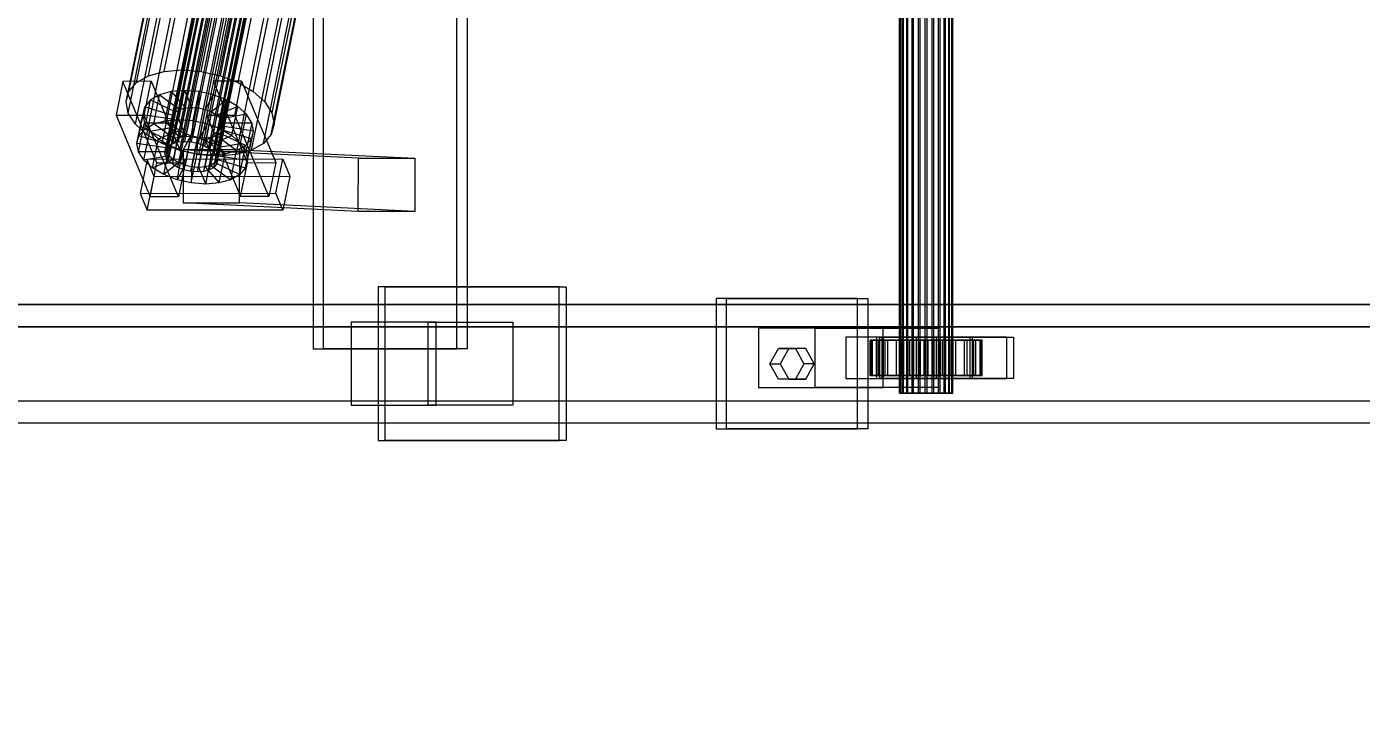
# Model space of a CAD drawing. Header units: millimetres. Extents: x -1970 to 34302, y -65268 to 6837.
# Drawn here: x 24107 to 24558.5, y -18547.5 to -18316.1 of the extents above; entities that cross this region are included whole.
import ezdxf

# ---------------------------------------------------------------- set-up
doc = ezdxf.new("R2010")
doc.units = ezdxf.units.MM
doc.layers.add('COTAS_O', color=1, linetype='Continuous', lineweight=0)
doc.layers.add('superior_C02', color=7, linetype='Continuous', lineweight=0)
doc.dimstyles.new('R19_100', dxfattribs={"dimtxt": 250, "dimasz": 150, "dimexe": 150, "dimexo": 80, "dimgap": 100, "dimtad": 1, "dimtih": 1, "dimtoh": 1, "dimdsep": 46, "dimcen": 0.09, "dimadec": 0, "dimazin": 0, "dimtfac": 1, "dimtdec": 4, "dimtofl": 0, "dimtmove": 0, "dimatfit": 3, "dimfxl": 1, "dimtolj": 1, "dimtzin": 0, "dimarcsym": 0})

# ---------------------------------------------------------------- blocks, each defined once
blk = doc.blocks.new('*D31')
at = {"layer": 'COTAS_O', "color": 0, "lineweight": -2, "transparency": 16777216}
for p, q in [((24548.19, -17510), (23778.19, -17510)), ((23928.19, -19330), (23928.19, -17660)), ((24548.19, -19480), (23778.19, -19480))]:
    blk.add_line(p, q, dxfattribs=at)
at = {"layer": 'COTAS_O', "color": 0, "transparency": 16777216}
for points in [[(23903.19, -17660), (23953.19, -17660), (23928.19, -17510)], [(23903.19, -19330), (23953.19, -19330), (23928.19, -19480)]]:
    blk.add_solid(points, dxfattribs=at)
at = {"layer": 'Defpoints', "color": 0, "transparency": 16777216}
for p in [(23928.19, -17510), (24628.19, -17510), (24628.19, -19480)]:
    blk.add_point(p, dxfattribs=at)

msp = doc.modelspace()

# ---------------------------------------------------------------- linework, layer by layer
at = {"layer": 'superior_C02'}
for p, q in [((24402.275, -18440), (24402.275, -17560)), ((24402.501, -18440), (24402.501, -17560)), ((24402.663, -18440), (24402.663, -17560)), ((24403.324, -18440), (24403.324, -17560)), ((24403.637, -18440), (24403.637, -17560)), ((24404.688, -18440), (24404.688, -17560)), ((24405.131, -18440), (24405.131, -17560)), ((24406.501, -18440), (24406.501, -17560)), ((24407.043, -18440), (24407.043, -17560)), ((24408.639, -18440), (24408.639, -17560)), ((24409.244, -18440), (24409.244, -17560)), ((24410.957, -18440), (24410.957, -17560)), ((24411.583, -18440), (24411.583, -17560)), ((24413.295, -18440), (24413.295, -17560)), ((24413.9, -18440), (24413.9, -17560)), ((24415.496, -18440), (24415.496, -17560)), ((24416.038, -18440), (24416.038, -17560)), ((24417.408, -18440), (24417.408, -17560)), ((24417.851, -18440), (24417.851, -17560)), ((24418.903, -18440), (24418.903, -17560)), ((24419.216, -18440), (24419.216, -17560)), ((24419.877, -17560), (24419.877, -18440)), ((24420.039, -18440), (24420.039, -17560)), ((24420.264, -18440), (24420.264, -17560)), ((24203.908, -17575), (24203.908, -18425)), ((24207.415, -18425), (24207.415, -17575)), ((24252.489, -18425), (24252.489, -17575)), ((24255.997, -17575), (24255.997, -18425)), ((24156.463, -18355.541), (24199.972, -18141.742)), ((24158.323, -18355.022), (24201.832, -18141.224)), ((24160.478, -18354.844), (24203.986, -18141.045)), ((24162.779, -18355.017), (24206.288, -18141.218)), ((24165.07, -18355.53), (24208.579, -18141.731)), ((24153.765, -18358.68), (24197.274, -18144.881)), ((24154.031, -18360.017), (24197.54, -18146.218)), ((24154.104, -18357.434), (24197.613, -18143.635)), ((24155.024, -18356.363), (24198.533, -18142.565)), ((24159.541, -18330.692), (24197.049, -18146.383)), ((24167.196, -18356.348), (24210.705, -18142.549)), ((24169.012, -18357.415), (24212.521, -18143.617)), ((24170.393, -18358.659), (24213.901, -18144.861)), ((24214.754, -18146.196), (24171.245, -18359.995)), ((24144.151, -18334.981), (24181.658, -18150.672)), ((24148.213, -18332.659), (24185.72, -18148.35)), ((24153.462, -18331.197), (24190.969, -18146.887)), ((24154.884, -18361.352), (24198.392, -18147.554)), ((24156.264, -18362.596), (24199.773, -18148.798)), ((24158.08, -18363.664), (24201.589, -18149.865)), ((24160.206, -18364.482), (24203.715, -18150.683)), ((24162.497, -18364.995), (24206.006, -18151.196)), ((24166.036, -18331.181), (24203.543, -18146.872)), ((24166.953, -18364.989), (24210.462, -18151.191)), ((24168.813, -18364.471), (24212.322, -18150.672)), ((24170.252, -18363.648), (24213.761, -18149.85)), ((24171.172, -18362.578), (24214.681, -18148.779)), ((24171.511, -18361.332), (24215.02, -18147.533)), ((24172.503, -18332.629), (24210.011, -18148.32)), ((24178.503, -18334.938), (24216.011, -18150.629)), ((24141.553, -18338.003), (24179.061, -18153.694)), ((24164.799, -18365.168), (24208.308, -18151.369)), ((24183.626, -18337.95), (24221.134, -18153.641)), ((24140.597, -18341.52), (24178.105, -18157.211)), ((24187.524, -18341.461), (24225.031, -18157.152)), ((24141.348, -18345.291), (24178.855, -18160.982)), ((24143.754, -18349.061), (24181.261, -18164.752)), ((24227.437, -18160.922), (24189.93, -18345.231)), ((24190.68, -18349.002), (24228.188, -18164.693)), ((24147.651, -18352.572), (24185.159, -18168.263)), ((24189.724, -18352.519), (24227.232, -18168.21)), ((24152.774, -18355.584), (24190.282, -18171.275)), ((24158.774, -18357.893), (24196.282, -18173.584)), ((24183.065, -18357.863), (24220.573, -18173.554)), ((24187.127, -18355.541), (24224.634, -18171.232)), ((24165.242, -18359.341), (24202.749, -18175.032)), ((24171.736, -18359.83), (24209.244, -18175.521)), ((24177.816, -18359.326), (24215.323, -18175.016)), ((24148.213, -18332.659), (24153.462, -18331.197)), ((24153.462, -18331.197), (24159.541, -18330.692)), ((24159.541, -18330.692), (24166.036, -18331.181)), ((24166.036, -18331.181), (24172.503, -18332.629)), ((24139.534, -18334.551), (24137.2, -18346.02)), ((24149.097, -18334.539), (24139.534, -18334.551)), ((24151.057, -18362.083), (24139.534, -18334.551)), ((24141.553, -18338.003), (24144.151, -18334.981)), ((24144.151, -18334.981), (24148.213, -18332.659)), ((24146.764, -18346.008), (24149.097, -18334.539)), ((24149.097, -18334.539), (24160.621, -18362.071)), ((24170.137, -18334.513), (24167.803, -18345.981)), ((24179.7, -18334.501), (24170.137, -18334.513)), ((24181.66, -18362.045), (24170.137, -18334.513)), ((24172.503, -18332.629), (24178.503, -18334.938)), ((24177.366, -18345.969), (24179.7, -18334.501)), ((24178.503, -18334.938), (24183.626, -18337.95)), ((24179.7, -18334.501), (24191.223, -18362.033)), ((24140.597, -18341.52), (24141.553, -18338.003)), ((24146.898, -18350.678), (24148.898, -18340.848)), ((24148.898, -18340.848), (24146.955, -18343.108)), ((24151.937, -18339.111), (24148.898, -18340.848)), ((24148.898, -18340.848), (24157.358, -18344.895)), ((24149.936, -18348.941), (24151.937, -18339.111)), ((24155.863, -18338.017), (24151.937, -18339.111)), ((24151.937, -18339.111), (24158.797, -18344.073)), ((24153.863, -18347.847), (24155.863, -18338.017)), ((24160.411, -18337.64), (24155.863, -18338.017)), ((24155.863, -18338.017), (24160.657, -18343.554)), ((24158.41, -18347.47), (24160.411, -18337.64)), ((24165.269, -18338.005), (24160.411, -18337.64)), ((24160.411, -18337.64), (24162.811, -18343.376)), ((24163.269, -18347.835), (24165.269, -18338.005)), ((24165.269, -18338.005), (24165.113, -18343.549)), ((24170.107, -18339.088), (24165.269, -18338.005)), ((24170.107, -18339.088), (24167.404, -18344.062)), ((24168.107, -18348.918), (24170.107, -18339.088)), ((24174.595, -18340.816), (24169.53, -18344.88)), ((24174.595, -18340.816), (24170.107, -18339.088)), ((24172.595, -18350.645), (24174.595, -18340.816)), ((24178.427, -18343.069), (24174.595, -18340.816)), ((24183.626, -18337.95), (24187.524, -18341.461)), ((24141.348, -18345.291), (24140.597, -18341.52)), ((24143.754, -18349.061), (24141.348, -18345.291)), ((24144.955, -18352.938), (24146.955, -18343.108)), ((24146.955, -18343.108), (24146.24, -18345.739)), ((24146.955, -18343.108), (24156.438, -18345.966)), ((24157.358, -18344.895), (24155.358, -18354.725)), ((24156.438, -18345.966), (24157.358, -18344.895)), ((24158.797, -18344.073), (24156.797, -18353.902)), ((24157.358, -18344.895), (24158.797, -18344.073)), ((24160.657, -18343.554), (24158.657, -18353.384)), ((24158.797, -18344.073), (24160.657, -18343.554)), ((24160.657, -18343.554), (24162.811, -18343.376)), ((24162.811, -18343.376), (24160.811, -18353.205)), ((24162.811, -18343.376), (24165.113, -18343.549)), ((24165.113, -18343.549), (24163.112, -18353.378)), ((24165.113, -18343.549), (24167.404, -18344.062)), ((24167.404, -18344.062), (24165.404, -18353.892)), ((24167.404, -18344.062), (24169.53, -18344.88)), ((24169.53, -18344.88), (24167.53, -18354.71)), ((24169.53, -18344.88), (24171.346, -18345.947)), ((24178.427, -18343.069), (24171.346, -18345.947)), ((24176.427, -18352.899), (24178.427, -18343.069)), ((24181.343, -18345.695), (24178.427, -18343.069)), ((24187.524, -18341.461), (24189.93, -18345.231)), ((24189.93, -18345.231), (24190.68, -18349.002)), ((24137.2, -18346.02), (24146.764, -18346.008)), ((24137.2, -18346.02), (24148.723, -18373.551)), ((24147.651, -18352.572), (24143.754, -18349.061)), ((24144.24, -18355.569), (24146.24, -18345.739)), ((24144.801, -18358.39), (24146.802, -18348.56)), ((24146.24, -18345.739), (24156.099, -18347.212)), ((24146.24, -18345.739), (24146.802, -18348.56)), ((24158.287, -18373.539), (24146.764, -18346.008)), ((24146.802, -18348.56), (24156.365, -18348.548)), ((24146.802, -18348.56), (24148.601, -18351.38)), ((24146.898, -18350.678), (24149.936, -18348.941)), ((24148.601, -18351.38), (24157.217, -18349.884)), ((24149.936, -18348.941), (24153.863, -18347.847)), ((24156.797, -18353.902), (24149.936, -18348.941)), ((24153.863, -18347.847), (24158.41, -18347.47)), ((24158.657, -18353.384), (24153.863, -18347.847)), ((24156.099, -18347.212), (24154.099, -18357.042)), ((24156.365, -18348.548), (24154.364, -18358.378)), ((24156.438, -18345.966), (24154.437, -18355.796)), ((24157.217, -18349.884), (24155.217, -18359.714)), ((24156.099, -18347.212), (24156.438, -18345.966)), ((24156.365, -18348.548), (24156.099, -18347.212)), ((24157.217, -18349.884), (24156.365, -18348.548)), ((24158.598, -18351.128), (24157.217, -18349.884)), ((24160.811, -18353.205), (24158.41, -18347.47)), ((24158.41, -18347.47), (24163.269, -18347.835)), ((24163.112, -18353.378), (24163.269, -18347.835)), ((24163.269, -18347.835), (24168.107, -18348.918)), ((24165.404, -18353.892), (24168.107, -18348.918)), ((24167.803, -18345.981), (24177.366, -18345.969)), ((24167.803, -18345.981), (24179.326, -18373.513)), ((24168.107, -18348.918), (24172.595, -18350.645)), ((24171.346, -18345.947), (24169.345, -18355.777)), ((24172.726, -18347.191), (24170.726, -18357.021)), ((24171.346, -18345.947), (24172.726, -18347.191)), ((24171.579, -18358.357), (24173.579, -18348.527)), ((24173.845, -18349.863), (24171.844, -18359.693)), ((24181.343, -18345.695), (24172.726, -18347.191)), ((24172.726, -18347.191), (24173.579, -18348.527)), ((24173.845, -18349.863), (24173.506, -18351.109)), ((24173.579, -18348.527), (24183.142, -18348.515)), ((24173.579, -18348.527), (24173.845, -18349.863)), ((24183.704, -18351.336), (24173.845, -18349.863)), ((24188.89, -18373.501), (24177.366, -18345.969)), ((24179.342, -18355.525), (24181.343, -18345.695)), ((24183.142, -18348.515), (24181.142, -18358.345)), ((24183.142, -18348.515), (24181.343, -18345.695)), ((24183.704, -18351.336), (24183.142, -18348.515)), ((24190.68, -18349.002), (24189.724, -18352.519)), ((24144.24, -18355.569), (24144.955, -18352.938)), ((24144.955, -18352.938), (24146.898, -18350.678)), ((24154.437, -18355.796), (24144.955, -18352.938)), ((24146.601, -18361.21), (24148.601, -18351.38)), ((24155.358, -18354.725), (24146.898, -18350.678)), ((24152.774, -18355.584), (24147.651, -18352.572)), ((24148.601, -18351.38), (24151.517, -18354.006)), ((24149.516, -18363.836), (24151.517, -18354.006)), ((24151.517, -18354.006), (24158.598, -18351.128)), ((24151.517, -18354.006), (24155.349, -18356.26)), ((24155.349, -18356.26), (24160.414, -18352.196)), ((24156.797, -18353.902), (24155.358, -18354.725)), ((24158.598, -18351.128), (24156.598, -18360.958)), ((24158.657, -18353.384), (24156.797, -18353.902)), ((24160.414, -18352.196), (24158.413, -18362.025)), ((24160.414, -18352.196), (24158.598, -18351.128)), ((24160.811, -18353.205), (24158.657, -18353.384)), ((24159.837, -18357.987), (24162.54, -18353.014)), ((24162.54, -18353.014), (24160.414, -18352.196)), ((24162.54, -18353.014), (24160.539, -18362.843)), ((24163.112, -18353.378), (24160.811, -18353.205)), ((24164.831, -18353.527), (24162.54, -18353.014)), ((24164.831, -18353.527), (24162.831, -18363.357)), ((24165.404, -18353.892), (24163.112, -18353.378)), ((24164.675, -18359.07), (24164.831, -18353.527)), ((24167.132, -18353.7), (24164.831, -18353.527)), ((24167.132, -18353.7), (24165.132, -18363.53)), ((24167.53, -18354.71), (24165.404, -18353.892)), ((24169.287, -18353.521), (24167.132, -18353.7)), ((24169.533, -18359.436), (24167.132, -18353.7)), ((24169.287, -18353.521), (24167.286, -18363.351)), ((24167.53, -18354.71), (24172.595, -18350.645)), ((24171.147, -18353.003), (24169.146, -18362.833)), ((24171.147, -18353.003), (24169.287, -18353.521)), ((24174.081, -18359.058), (24169.287, -18353.521)), ((24169.345, -18355.777), (24176.427, -18352.899)), ((24172.586, -18352.18), (24170.585, -18362.01)), ((24172.586, -18352.18), (24171.147, -18353.003)), ((24178.007, -18357.964), (24171.147, -18353.003)), ((24173.506, -18351.109), (24171.506, -18360.939)), ((24173.506, -18351.109), (24172.586, -18352.18)), ((24181.046, -18356.228), (24172.586, -18352.18)), ((24172.595, -18350.645), (24176.427, -18352.899)), ((24182.989, -18353.967), (24173.506, -18351.109)), ((24176.427, -18352.899), (24179.342, -18355.525)), ((24180.988, -18363.797), (24182.989, -18353.967)), ((24181.046, -18356.228), (24182.989, -18353.967)), ((24181.703, -18361.166), (24183.704, -18351.336)), ((24182.989, -18353.967), (24183.704, -18351.336)), ((24189.724, -18352.519), (24187.127, -18355.541)), ((24154.099, -18357.042), (24144.24, -18355.569)), ((24144.801, -18358.39), (24144.24, -18355.569)), ((24154.364, -18358.378), (24144.801, -18358.39)), ((24146.601, -18361.21), (24144.801, -18358.39)), ((24158.774, -18357.893), (24152.774, -18355.584)), ((24153.348, -18366.09), (24155.349, -18356.26)), ((24153.765, -18358.68), (24154.104, -18357.434)), ((24154.031, -18360.017), (24153.765, -18358.68)), ((24154.437, -18355.796), (24154.099, -18357.042)), ((24154.099, -18357.042), (24154.364, -18358.378)), ((24154.104, -18357.434), (24155.024, -18356.363)), ((24154.364, -18358.378), (24155.217, -18359.714)), ((24155.358, -18354.725), (24154.437, -18355.796)), ((24155.024, -18356.363), (24156.463, -18355.541)), ((24155.349, -18356.26), (24159.837, -18357.987)), ((24156.463, -18355.541), (24158.323, -18355.022)), ((24157.836, -18367.817), (24159.837, -18357.987)), ((24158.323, -18355.022), (24160.478, -18354.844)), ((24165.242, -18359.341), (24158.774, -18357.893)), ((24159.837, -18357.987), (24164.675, -18359.07)), ((24159.967, -18357.646), (24159.893, -18375.644)), ((24179.094, -18357.646), (24159.967, -18357.646)), ((24219.188, -18360.514), (24159.967, -18357.646)), ((24160.478, -18354.844), (24162.779, -18355.017)), ((24162.779, -18355.017), (24165.07, -18355.53)), ((24165.07, -18355.53), (24167.196, -18356.348)), ((24167.196, -18356.348), (24169.012, -18357.415)), ((24169.345, -18355.777), (24167.53, -18354.71)), ((24169.012, -18357.415), (24170.393, -18358.659)), ((24170.726, -18357.021), (24169.345, -18355.777)), ((24170.393, -18358.659), (24171.245, -18359.995)), ((24170.726, -18357.021), (24179.342, -18355.525)), ((24171.579, -18358.357), (24170.726, -18357.021)), ((24181.142, -18358.345), (24171.579, -18358.357)), ((24171.844, -18359.693), (24171.579, -18358.357)), ((24174.081, -18359.058), (24178.007, -18357.964)), ((24176.007, -18367.794), (24178.007, -18357.964)), ((24183.065, -18357.863), (24177.816, -18359.326)), ((24178.007, -18357.964), (24181.046, -18356.228)), ((24179.019, -18375.644), (24179.094, -18357.646)), ((24179.045, -18366.057), (24181.046, -18356.228)), ((24179.094, -18357.646), (24238.314, -18360.514)), ((24179.342, -18355.525), (24181.142, -18358.345)), ((24181.142, -18358.345), (24181.703, -18361.166)), ((24187.127, -18355.541), (24183.065, -18357.863)), ((24147.708, -18360.939), (24145.374, -18372.408)), ((24155.217, -18359.714), (24146.601, -18361.21)), ((24149.516, -18363.836), (24146.601, -18361.21)), ((24193.612, -18360.882), (24147.708, -18360.939)), ((24150.109, -18366.675), (24147.708, -18360.939)), ((24148.723, -18373.551), (24151.057, -18362.083)), ((24156.598, -18360.958), (24149.516, -18363.836)), ((24151.057, -18362.083), (24160.621, -18362.071)), ((24158.413, -18362.025), (24153.348, -18366.09)), ((24154.884, -18361.352), (24154.031, -18360.017)), ((24156.264, -18362.596), (24154.884, -18361.352)), ((24155.217, -18359.714), (24156.598, -18360.958)), ((24158.08, -18363.664), (24156.264, -18362.596)), ((24156.598, -18360.958), (24158.413, -18362.025)), ((24160.539, -18362.843), (24157.836, -18367.817)), ((24160.621, -18362.071), (24158.287, -18373.539)), ((24158.413, -18362.025), (24160.539, -18362.843)), ((24160.539, -18362.843), (24162.831, -18363.357)), ((24162.674, -18368.9), (24164.675, -18359.07)), ((24162.831, -18363.357), (24162.674, -18368.9)), ((24162.831, -18363.357), (24165.132, -18363.53)), ((24164.675, -18359.07), (24169.533, -18359.436)), ((24165.132, -18363.53), (24167.286, -18363.351)), ((24171.736, -18359.83), (24165.242, -18359.341)), ((24167.286, -18363.351), (24169.146, -18362.833)), ((24167.286, -18363.351), (24172.08, -18368.888)), ((24167.533, -18369.265), (24169.533, -18359.436)), ((24169.146, -18362.833), (24170.585, -18362.01)), ((24169.146, -18362.833), (24176.007, -18367.794)), ((24169.533, -18359.436), (24174.081, -18359.058)), ((24171.172, -18362.578), (24170.252, -18363.648)), ((24170.585, -18362.01), (24171.506, -18360.939)), ((24170.585, -18362.01), (24179.045, -18366.057)), ((24171.511, -18361.332), (24171.172, -18362.578)), ((24171.245, -18359.995), (24171.511, -18361.332)), ((24171.506, -18360.939), (24171.844, -18359.693)), ((24171.506, -18360.939), (24180.988, -18363.797)), ((24177.816, -18359.326), (24171.736, -18359.83)), ((24171.844, -18359.693), (24181.703, -18361.166)), ((24172.08, -18368.888), (24174.081, -18359.058)), ((24179.326, -18373.513), (24181.66, -18362.045)), ((24181.703, -18361.166), (24180.988, -18363.797)), ((24181.66, -18362.045), (24191.223, -18362.033)), ((24191.223, -18362.033), (24188.89, -18373.501)), ((24191.278, -18372.35), (24193.612, -18360.882)), ((24193.612, -18360.882), (24196.013, -18366.618)), ((24219.113, -18378.512), (24219.188, -18360.514)), ((24219.188, -18360.514), (24238.314, -18360.514)), ((24238.314, -18360.514), (24238.24, -18378.512)), ((24147.775, -18378.143), (24150.109, -18366.675)), ((24153.348, -18366.09), (24149.516, -18363.836)), ((24150.109, -18366.675), (24196.013, -18366.618)), ((24157.836, -18367.817), (24153.348, -18366.09)), ((24162.674, -18368.9), (24157.836, -18367.817)), ((24160.206, -18364.482), (24158.08, -18363.664)), ((24162.497, -18364.995), (24160.206, -18364.482)), ((24164.799, -18365.168), (24162.497, -18364.995)), ((24166.953, -18364.989), (24164.799, -18365.168)), ((24165.132, -18363.53), (24167.533, -18369.265)), ((24168.813, -18364.471), (24166.953, -18364.989)), ((24170.252, -18363.648), (24168.813, -18364.471)), ((24176.007, -18367.794), (24172.08, -18368.888)), ((24179.045, -18366.057), (24176.007, -18367.794)), ((24180.988, -18363.797), (24179.045, -18366.057)), ((24196.013, -18366.618), (24193.679, -18378.086)), ((24145.374, -18372.408), (24191.278, -18372.35)), ((24145.374, -18372.408), (24147.775, -18378.143)), ((24167.533, -18369.265), (24162.674, -18368.9)), ((24172.08, -18368.888), (24167.533, -18369.265)), ((24193.679, -18378.086), (24191.278, -18372.35)), ((24158.287, -18373.539), (24148.723, -18373.551)), ((24159.893, -18375.644), (24179.019, -18375.644)), ((24219.113, -18378.512), (24159.893, -18375.644)), ((24238.24, -18378.512), (24179.019, -18375.644)), ((24188.89, -18373.501), (24179.326, -18373.513)), ((24193.679, -18378.086), (24147.775, -18378.143)), ((24238.24, -18378.512), (24219.113, -18378.512)), ((24287.143, -18404), (24225.937, -18404)), ((24225.937, -18404), (24225.937, -18456)), ((24228.275, -18404), (24225.937, -18404)), ((24228.275, -18456), (24228.275, -18404)), ((24228.275, -18404), (24289.481, -18404)), ((24287.143, -18456), (24287.143, -18404)), ((24287.143, -18404), (24289.481, -18404)), ((24289.481, -18404), (24289.481, -18456)), ((24388.065, -18408), (24340.248, -18408)), ((24340.248, -18408), (24340.248, -18452)), ((24343.755, -18408), (24340.248, -18408)), ((24343.755, -18452), (24343.755, -18408)), ((24343.755, -18408), (24391.572, -18408)), ((24388.065, -18452), (24388.065, -18408)), ((24388.065, -18408), (24391.572, -18408)), ((24391.572, -18408), (24391.572, -18452)), ((24697.916, -18410), (23550.312, -18410)), ((23562.002, -18410), (24709.607, -18410)), ((24751.985, -18410), (23604.381, -18410)), ((23618.994, -18410), (24766.599, -18410)), ((24697.188, -18417.5), (23605.114, -18417.5)), ((23618.261, -18417.5), (24710.335, -18417.5)), ((24245.466, -18416), (24216.776, -18416)), ((24216.776, -18416), (24216.776, -18444)), ((24242.779, -18416), (24216.776, -18416)), ((24242.779, -18444), (24242.779, -18416)), ((24242.779, -18416), (24271.469, -18416)), ((24245.466, -18444), (24245.466, -18416)), ((24245.466, -18416), (24271.469, -18416)), ((24271.469, -18416), (24271.469, -18444)), ((24373.72, -18418), (24354.593, -18418)), ((24354.593, -18418), (24354.593, -18438)), ((24396.738, -18418), (24354.593, -18418)), ((24373.72, -18438), (24373.72, -18418)), ((24373.72, -18418), (24415.864, -18418)), ((24395.569, -18421), (24384.093, -18421)), ((24384.093, -18421), (24384.093, -18435)), ((24396.368, -18421), (24384.093, -18421)), ((24392.757, -18422), (24392.281, -18422)), ((24392.281, -18422), (24402.275, -18422)), ((24392.281, -18434), (24392.281, -18422)), ((24392.281, -18422), (24393.099, -18422)), ((24394.495, -18422), (24392.757, -18422)), ((24392.757, -18422), (24402.501, -18422)), ((24392.757, -18434), (24392.757, -18422)), ((24393.099, -18422), (24402.663, -18422)), ((24393.099, -18434), (24393.099, -18422)), ((24393.099, -18422), (24395.156, -18422)), ((24397.375, -18422), (24394.495, -18422)), ((24394.495, -18422), (24403.324, -18422)), ((24394.495, -18434), (24394.495, -18422)), ((24438.526, -18421), (24394.535, -18421)), ((24394.535, -18421), (24394.535, -18435)), ((24396.873, -18421), (24394.535, -18421)), ((24395.156, -18422), (24403.637, -18422)), ((24395.156, -18434), (24395.156, -18422)), ((24395.156, -18422), (24398.31, -18422)), ((24395.569, -18435), (24395.569, -18421)), ((24395.569, -18421), (24407.844, -18421)), ((24396.368, -18435), (24396.368, -18421)), ((24396.368, -18421), (24407.844, -18421)), ((24396.738, -18438), (24396.738, -18418)), ((24396.738, -18418), (24415.864, -18418)), ((24396.873, -18435), (24396.873, -18421)), ((24396.873, -18421), (24440.864, -18421)), ((24401.203, -18422), (24397.375, -18422)), ((24397.375, -18422), (24404.688, -18422)), ((24397.375, -18434), (24397.375, -18422)), ((24398.31, -18422), (24405.131, -18422)), ((24398.31, -18434), (24398.31, -18422)), ((24398.31, -18422), (24402.348, -18422)), ((24405.717, -18422), (24401.203, -18422)), ((24401.203, -18422), (24406.501, -18422)), ((24401.203, -18434), (24401.203, -18422)), ((24402.275, -18422), (24402.501, -18422)), ((24402.275, -18422), (24402.275, -18434)), ((24402.663, -18422), (24402.275, -18422)), ((24402.348, -18422), (24407.043, -18422)), ((24402.348, -18434), (24402.348, -18422)), ((24402.348, -18422), (24406.994, -18422)), ((24402.501, -18422), (24403.324, -18422)), ((24402.501, -18422), (24402.501, -18434)), ((24402.663, -18422), (24402.663, -18434)), ((24403.637, -18422), (24402.663, -18422)), ((24403.324, -18422), (24404.688, -18422)), ((24403.324, -18422), (24403.324, -18434)), ((24403.637, -18422), (24403.637, -18434)), ((24405.131, -18422), (24403.637, -18422)), ((24404.688, -18422), (24406.501, -18422)), ((24404.688, -18422), (24404.688, -18434)), ((24405.131, -18422), (24405.131, -18434)), ((24407.043, -18422), (24405.131, -18422)), ((24410.609, -18422), (24405.717, -18422)), ((24405.717, -18422), (24408.639, -18422)), ((24405.717, -18434), (24405.717, -18422)), ((24406.501, -18422), (24408.639, -18422)), ((24406.501, -18422), (24406.501, -18434)), ((24406.994, -18422), (24409.244, -18422)), ((24406.994, -18434), (24406.994, -18422)), ((24406.994, -18422), (24411.931, -18422)), ((24407.043, -18422), (24407.043, -18434)), ((24409.244, -18422), (24407.043, -18422)), ((24407.844, -18421), (24407.844, -18435)), ((24408.639, -18422), (24410.957, -18422)), ((24408.639, -18422), (24408.639, -18434)), ((24409.244, -18422), (24409.244, -18434)), ((24411.583, -18422), (24409.244, -18422)), ((24415.546, -18422), (24410.609, -18422)), ((24410.609, -18422), (24410.957, -18422)), ((24410.609, -18434), (24410.609, -18422)), ((24410.957, -18422), (24413.295, -18422)), ((24410.957, -18422), (24410.957, -18434)), ((24411.931, -18422), (24411.583, -18422)), ((24411.583, -18422), (24411.583, -18434)), ((24413.9, -18422), (24411.583, -18422)), ((24411.931, -18434), (24411.931, -18422)), ((24411.931, -18422), (24416.823, -18422)), ((24415.546, -18422), (24413.295, -18422)), ((24413.295, -18422), (24415.496, -18422)), ((24413.295, -18422), (24413.295, -18434)), ((24416.823, -18422), (24413.9, -18422)), ((24413.9, -18422), (24413.9, -18434)), ((24416.038, -18422), (24413.9, -18422)), ((24426.171, -18421), (24414.695, -18421)), ((24414.695, -18421), (24414.695, -18435)), ((24426.971, -18421), (24414.695, -18421)), ((24420.191, -18422), (24415.496, -18422)), ((24415.496, -18422), (24417.408, -18422)), ((24415.496, -18422), (24415.496, -18434)), ((24420.191, -18422), (24415.546, -18422)), ((24415.546, -18434), (24415.546, -18422)), ((24415.864, -18418), (24415.864, -18438)), ((24421.336, -18422), (24416.038, -18422)), ((24416.038, -18422), (24416.038, -18434)), ((24417.851, -18422), (24416.038, -18422)), ((24416.823, -18434), (24416.823, -18422)), ((24416.823, -18422), (24421.336, -18422)), ((24424.229, -18422), (24417.408, -18422)), ((24417.408, -18422), (24418.903, -18422)), ((24417.408, -18422), (24417.408, -18434)), ((24425.164, -18422), (24417.851, -18422)), ((24417.851, -18422), (24417.851, -18434)), ((24419.216, -18422), (24417.851, -18422)), ((24427.384, -18422), (24418.903, -18422)), ((24418.903, -18422), (24419.877, -18422)), ((24418.903, -18422), (24418.903, -18434)), ((24428.045, -18422), (24419.216, -18422)), ((24419.216, -18422), (24419.216, -18434)), ((24420.039, -18422), (24419.216, -18422)), ((24419.877, -18422), (24429.44, -18422)), ((24419.877, -18434), (24419.877, -18422)), ((24419.877, -18422), (24420.264, -18422)), ((24429.782, -18422), (24420.039, -18422)), ((24420.039, -18422), (24420.039, -18434)), ((24420.264, -18422), (24420.039, -18422)), ((24424.229, -18422), (24420.191, -18422)), ((24420.191, -18434), (24420.191, -18422)), ((24430.258, -18422), (24420.264, -18422)), ((24420.264, -18422), (24420.264, -18434)), ((24421.336, -18434), (24421.336, -18422)), ((24421.336, -18422), (24425.164, -18422)), ((24427.384, -18422), (24424.229, -18422)), ((24424.229, -18434), (24424.229, -18422)), ((24425.164, -18434), (24425.164, -18422)), ((24425.164, -18422), (24428.045, -18422)), ((24426.171, -18435), (24426.171, -18421)), ((24426.171, -18421), (24438.447, -18421)), ((24426.971, -18435), (24426.971, -18421)), ((24426.971, -18421), (24438.447, -18421)), ((24429.44, -18422), (24427.384, -18422)), ((24427.384, -18434), (24427.384, -18422)), ((24428.045, -18434), (24428.045, -18422)), ((24428.045, -18422), (24429.782, -18422)), ((24429.44, -18422), (24429.44, -18434)), ((24430.258, -18422), (24429.44, -18422)), ((24429.782, -18434), (24429.782, -18422)), ((24429.782, -18422), (24430.258, -18422)), ((24430.258, -18434), (24430.258, -18422)), ((24438.447, -18421), (24438.447, -18435)), ((24438.526, -18435), (24438.526, -18421)), ((24438.526, -18421), (24440.864, -18421)), ((24440.864, -18421), (24440.864, -18435)), ((24203.908, -18425), (24252.489, -18425)), ((24203.908, -18425), (24207.415, -18425)), ((24255.997, -18425), (24207.415, -18425)), ((24255.997, -18425), (24252.489, -18425)), ((24358.418, -18430), (24361.287, -18424.804)), ((24361.287, -18424.804), (24367.025, -18424.804)), ((24364.795, -18424.804), (24361.287, -18424.804)), ((24364.795, -18424.804), (24361.926, -18430)), ((24370.533, -18424.804), (24364.795, -18424.804)), ((24367.025, -18424.804), (24369.894, -18430)), ((24370.533, -18424.804), (24367.025, -18424.804)), ((24373.402, -18430), (24370.533, -18424.804)), ((24361.287, -18435.196), (24358.418, -18430)), ((24358.418, -18430), (24361.926, -18430)), ((24361.926, -18430), (24364.795, -18435.196)), ((24369.894, -18430), (24367.025, -18435.196)), ((24373.402, -18430), (24369.894, -18430)), ((24370.533, -18435.196), (24373.402, -18430)), ((24367.025, -18435.196), (24361.287, -18435.196)), ((24364.795, -18435.196), (24361.287, -18435.196)), ((24364.795, -18435.196), (24370.533, -18435.196)), ((24370.533, -18435.196), (24367.025, -18435.196)), ((24384.093, -18435), (24395.569, -18435)), ((24384.093, -18435), (24396.368, -18435)), ((24402.275, -18434), (24392.281, -18434)), ((24392.281, -18434), (24392.757, -18434)), ((24393.099, -18434), (24392.281, -18434)), ((24402.501, -18434), (24392.757, -18434)), ((24392.757, -18434), (24394.495, -18434)), ((24402.663, -18434), (24393.099, -18434)), ((24395.156, -18434), (24393.099, -18434)), ((24403.324, -18434), (24394.495, -18434)), ((24394.495, -18434), (24397.375, -18434)), ((24394.535, -18435), (24438.526, -18435)), ((24394.535, -18435), (24396.873, -18435)), ((24403.637, -18434), (24395.156, -18434)), ((24398.31, -18434), (24395.156, -18434)), ((24407.844, -18435), (24395.569, -18435)), ((24407.844, -18435), (24396.368, -18435)), ((24440.864, -18435), (24396.873, -18435)), ((24404.688, -18434), (24397.375, -18434)), ((24397.375, -18434), (24401.203, -18434)), ((24405.131, -18434), (24398.31, -18434)), ((24402.348, -18434), (24398.31, -18434)), ((24406.501, -18434), (24401.203, -18434)), ((24401.203, -18434), (24405.717, -18434)), ((24402.501, -18434), (24402.275, -18434)), ((24402.275, -18434), (24402.663, -18434)), ((24407.043, -18434), (24402.348, -18434)), ((24406.994, -18434), (24402.348, -18434)), ((24403.324, -18434), (24402.501, -18434)), ((24402.663, -18434), (24403.637, -18434)), ((24404.688, -18434), (24403.324, -18434)), ((24403.637, -18434), (24405.131, -18434)), ((24406.501, -18434), (24404.688, -18434)), ((24405.131, -18434), (24407.043, -18434)), ((24408.639, -18434), (24405.717, -18434)), ((24405.717, -18434), (24410.609, -18434)), ((24408.639, -18434), (24406.501, -18434)), ((24409.244, -18434), (24406.994, -18434)), ((24411.931, -18434), (24406.994, -18434)), ((24407.043, -18434), (24409.244, -18434)), ((24410.957, -18434), (24408.639, -18434)), ((24409.244, -18434), (24411.583, -18434)), ((24410.957, -18434), (24410.609, -18434)), ((24410.609, -18434), (24415.546, -18434)), ((24413.295, -18434), (24410.957, -18434)), ((24411.583, -18434), (24411.931, -18434)), ((24411.583, -18434), (24413.9, -18434)), ((24416.823, -18434), (24411.931, -18434)), ((24415.496, -18434), (24413.295, -18434)), ((24413.295, -18434), (24415.546, -18434)), ((24413.9, -18434), (24416.823, -18434)), ((24413.9, -18434), (24416.038, -18434)), ((24414.695, -18435), (24426.171, -18435)), ((24414.695, -18435), (24426.971, -18435)), ((24417.408, -18434), (24415.496, -18434)), ((24415.496, -18434), (24420.191, -18434)), ((24415.546, -18434), (24420.191, -18434)), ((24416.038, -18434), (24421.336, -18434)), ((24416.038, -18434), (24417.851, -18434)), ((24421.336, -18434), (24416.823, -18434)), ((24418.903, -18434), (24417.408, -18434)), ((24417.408, -18434), (24424.229, -18434)), ((24417.851, -18434), (24425.164, -18434)), ((24417.851, -18434), (24419.216, -18434)), ((24419.877, -18434), (24418.903, -18434)), ((24418.903, -18434), (24427.384, -18434)), ((24419.216, -18434), (24428.045, -18434)), ((24419.216, -18434), (24420.039, -18434)), ((24429.44, -18434), (24419.877, -18434)), ((24420.264, -18434), (24419.877, -18434)), ((24420.039, -18434), (24429.782, -18434)), ((24420.039, -18434), (24420.264, -18434)), ((24420.191, -18434), (24424.229, -18434)), ((24420.264, -18434), (24430.258, -18434)), ((24425.164, -18434), (24421.336, -18434)), ((24424.229, -18434), (24427.384, -18434)), ((24428.045, -18434), (24425.164, -18434)), ((24438.447, -18435), (24426.171, -18435)), ((24438.447, -18435), (24426.971, -18435)), ((24427.384, -18434), (24429.44, -18434)), ((24429.782, -18434), (24428.045, -18434)), ((24429.44, -18434), (24430.258, -18434)), ((24430.258, -18434), (24429.782, -18434)), ((24440.864, -18435), (24438.526, -18435)), ((24354.593, -18438), (24373.72, -18438)), ((24354.593, -18438), (24396.738, -18438)), ((24415.864, -18438), (24373.72, -18438)), ((24415.864, -18438), (24396.738, -18438)), ((24402.663, -18440), (24402.275, -18440)), ((24402.275, -18440), (24402.501, -18440)), ((24402.501, -18440), (24403.324, -18440)), ((24403.637, -18440), (24402.663, -18440)), ((24403.324, -18440), (24404.688, -18440)), ((24405.131, -18440), (24403.637, -18440)), ((24404.688, -18440), (24406.501, -18440)), ((24407.043, -18440), (24405.131, -18440)), ((24406.501, -18440), (24408.639, -18440)), ((24409.244, -18440), (24407.043, -18440)), ((24408.639, -18440), (24410.957, -18440)), ((24411.583, -18440), (24409.244, -18440)), ((24410.957, -18440), (24413.295, -18440)), ((24413.9, -18440), (24411.583, -18440)), ((24413.295, -18440), (24415.496, -18440)), ((24416.038, -18440), (24413.9, -18440)), ((24415.496, -18440), (24417.408, -18440)), ((24417.851, -18440), (24416.038, -18440)), ((24417.408, -18440), (24418.903, -18440)), ((24419.216, -18440), (24417.851, -18440)), ((24418.903, -18440), (24419.877, -18440)), ((24420.039, -18440), (24419.216, -18440)), ((24419.877, -18440), (24420.264, -18440)), ((24420.264, -18440), (24420.039, -18440)), ((23605.114, -18442.5), (24697.188, -18442.5)), ((23618.261, -18442.5), (24710.335, -18442.5)), ((24216.776, -18444), (24245.466, -18444)), ((24216.776, -18444), (24242.779, -18444)), ((24271.469, -18444), (24242.779, -18444)), ((24271.469, -18444), (24245.466, -18444)), ((23550.312, -18450), (24697.916, -18450)), ((23562.002, -18450), (24709.607, -18450)), ((23604.381, -18450), (24751.985, -18450)), ((23618.994, -18450), (24766.599, -18450)), ((24340.248, -18452), (24388.065, -18452)), ((24340.248, -18452), (24343.755, -18452)), ((24391.572, -18452), (24343.755, -18452)), ((24391.572, -18452), (24388.065, -18452)), ((24225.937, -18456), (24287.143, -18456)), ((24225.937, -18456), (24228.275, -18456)), ((24289.481, -18456), (24228.275, -18456)), ((24289.481, -18456), (24287.143, -18456))]:
    msp.add_line(p, q, dxfattribs=at)

# ---------------------------------------------------------------- dimensions: what is measured, and where the dimension line sits
at = {"layer": 'COTAS_O'}
dim = msp.add_aligned_dim(p1=(24628.187, -19480), p2=(24628.187, -17510), distance=700, text='<> O', dimstyle='R19_100', dxfattribs=at)
dim.commit()
dim.dimension.update_dxf_attribs({"geometry": '*D31', "text_midpoint": (23928.187, -18495)})

doc.saveas('drawing.dxf')
